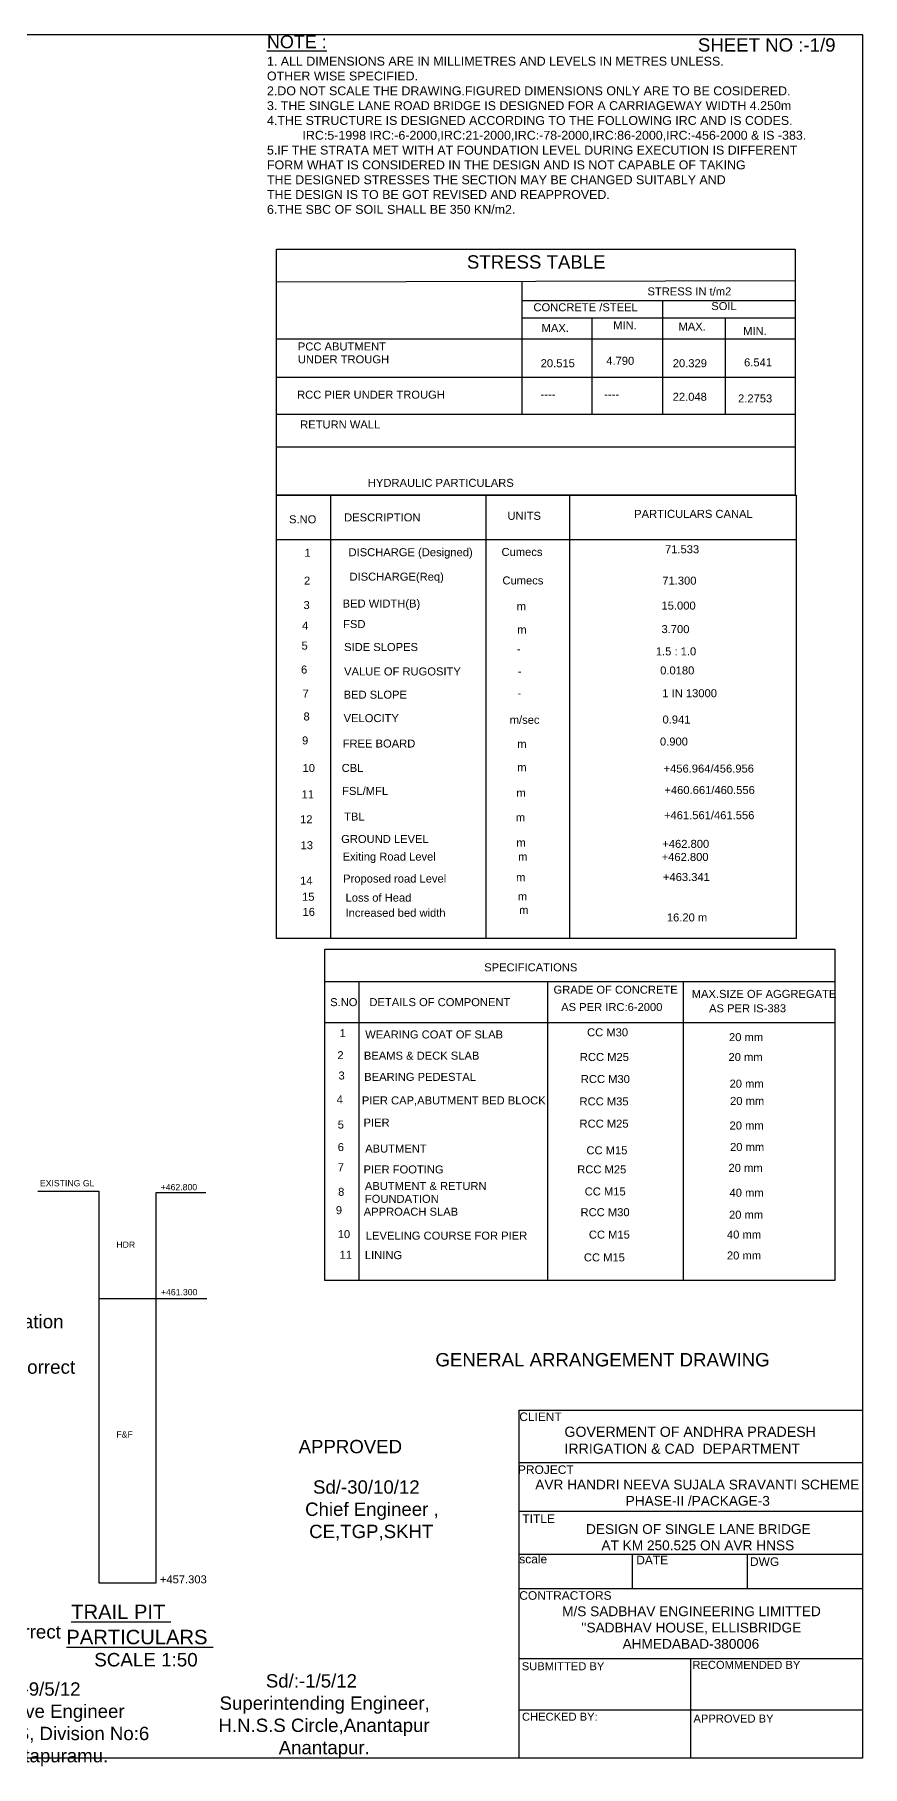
# Model space of a CAD drawing. Header units: inches. Extents: x -29196 to 101196, y -71293 to 26114.
# Drawn here: x 54629 to 101196, y -71293 to 26114 of the extents above; entities that cross this region are included whole.
import ezdxf
from ezdxf.enums import TextEntityAlignment as Align

# ---------------------------------------------------------------- set-up
doc = ezdxf.new("R2010")
doc.units = ezdxf.units.IN
doc.header["$LTSCALE"] = 15
doc.header["$MEASUREMENT"] = 0
doc.layers.get('0').update_dxf_attribs({"color": 50})
for name, color, linetype in [('TEXT', 7, 'Continuous'), ('text1', 7, 'Continuous'), ('text2', 7, 'Continuous')]:
    doc.layers.add(name, color=color, linetype=linetype)
doc.styles.get("Standard").update_dxf_attribs({"font": 'arial.ttf', "height": 450})

msp = doc.modelspace()

# ---------------------------------------------------------------- linework, layer by layer
at = {"color": 0}
for points in [[(54806.6, -38947), (58240.1, -38947), (58240.1, -60972.7), (61467.2, -60972.7), (61467.2, -39005.7), (64270, -39005.7)], [(58240.1, -44969.4), (64308.3, -44969.4)]]:
    msp.add_lwpolyline(points, dxfattribs=at)
at = {"layer": 'TEXT', "color": 0}
for points in [[(68227.4, 14043.6), (97414.6, 14043.6), (97414.6, 204.7), (68227.4, 204.7)], [(101196.1, -70836.3), (81894.5, -70836.3), (81894.5, -51262.1), (101196.1, -51262.1)]]:
    msp.add_lwpolyline(points, close=True, dxfattribs=at)
for points in [[(68227.4, 12207.6), (97414.6, 12287.6)], [(82043.4, 12245.5), (82043.4, 4765.8)], [(82043.4, 11167.4), (97414.6, 11167.4)], [(89969.4, 4765.8), (89969.4, 11167.4)], [(97414.6, 10158.2), (82043.4, 10158.2)], [(85969.3, 10158.2), (85969.3, 4765.8)], [(93497.1, 4765.8), (93497.1, 10158.2)], [(68227.4, 9006.8), (97414.6, 9006.8)], [(68227.4, 6846.3), (97414.6, 6846.3)], [(68227.4, 4765.8), (97414.6, 4765.8)], [(68227.4, 2925.4), (97414.6, 2925.4)], [(101196.1, -54221.3), (81894.5, -54221.3)], [(101196.1, -56954.7), (81894.5, -56954.7)], [(101196.1, -59372.7), (81894.5, -59372.7)], [(88267.1, -61307.1), (88267.1, -59372.7)], [(94726.4, -61307.1), (94726.4, -59372.7)], [(101196.1, -61307.1), (81894.5, -61307.1)], [(101196.1, -65249.9), (81894.5, -65249.9)], [(91545.3, -70836.3), (91545.3, -65249.9)], [(101196.1, -68130.5), (81894.5, -68130.5)]]:
    msp.add_lwpolyline(points, dxfattribs=at)
at = {"layer": 'TEXT'}
for points in [[(68227.4, 204.7), (97467.4, 204.7), (97467.4, -24733.7), (68227.4, -24733.7)], [(70951.6, -25330), (99656.1, -25330), (99656.1, -43959.9), (70951.6, -43959.9)]]:
    msp.add_lwpolyline(points, close=True, dxfattribs=at)
for points in [[(71282.2, 204.7), (71282.2, -24733.7)], [(80023.4, -24733.7), (80023.4, 204.7)], [(84713, 204.7), (84713, -24733.7)], [(68227.4, -2288.2), (97467.4, -2288.2)], [(70951.6, -27154), (99656.1, -27154)], [(72862.1, -27154), (72862.1, -43959.9)], [(83490.2, -27154), (83490.2, -43959.9)], [(91135.8, -43959.9), (91135.8, -27154)], [(99656.1, -29466.6), (70951.6, -29466.6)]]:
    msp.add_lwpolyline(points, dxfattribs=at)
at = {"layer": 'text2', "color": 0}
msp.add_lwpolyline([(-29195.8, 26114.5), (101196.1, 26114.5), (101196.1, -70836.3), (-29195.8, -70836.3)], close=True, dxfattribs=at)

# ---------------------------------------------------------------- texts
at = {"layer": 'TEXT', "color": 0}
for s, height, p in [('SHEET NO :-1/9', 750, (91944.3, 25158.9)), ('STRESS TABLE ', 750, (78947.9, 12952.9)), ('STRESS IN t/m2', 450, (89106.5, 11446.4)), ('CONCRETE /STEEL', 450, (82691.9, 10553.8)), ('SOIL', 450, (92696.2, 10621.5)), ('MAX.', 450, (83149, 9386.4)), ('MIN.', 450, (87177.8, 9538.6)), ('MAX.', 450, (90851.1, 9471)), ('PCC ABUTMENT ', 450, (69438.6, 8348.7)), ('MIN.', 450, (94490.5, 9217.2)), ('UNDER TROUGH', 450, (69438.6, 7625.8)), ('20.515', 450, (83098.2, 7406.8)), ('4.790', 450, (86788.4, 7542.1)), ('20.329', 450, (90529.5, 7406.8)), ('6.541', 450, (94541.3, 7457.5)), ('RCC PIER UNDER TROUGH', 450, (69395.4, 5638.8)), ('----', 450, (83094.1, 5659.7)), ('----', 450, (86675.5, 5659.7)), ('22.048', 450, (90524.2, 5520.8)), ('2.2753', 450, (94202.8, 5427.2)), ('RETURN WALL ', 450, (69567.8, 3960.6)), ('GENERAL ARRANGEMENT DRAWING ', 750, (77176.7, -48794.8)), ('CLIENT ', 481.26, (81894.5, -51870.6)), ('APPROVED', 750, (69479.1, -53679.2)), ('PROJECT', 481.26, (81820.1, -54844)), ('TITLE  ', 481.26, (82069.8, -57601.8)), ('scale ', 481.26, (81894.5, -59872.6)), ('DATE', 481.26, (88475, -59929.2)), ('DWG', 481.26, (94874.2, -60018.1)), ('+457.303', 450, (61674.7, -60998.5)), ('CONTRACTORS', 481.262, (81894.5, -61922)), ('SCALE 1:50', 756.95, (57983.9, -65672.5)), ('SUBMITTED BY', 450, (82035.5, -65886.4)), ('RECOMMENDED BY ', 450, (91631.2, -65808.6)), ('CHECKED BY:', 450, (82045.3, -68724.2)), ('APPROVED BY ', 450, (91693.9, -68830))]:
    msp.add_text(s, height=height, dxfattribs=at).set_placement(p)
at = {"layer": 'TEXT'}
for s, p in [('HYDRAULIC PARTICULARS ', (73376.5, 678.7)), ('S.NO ', (68941.2, -1373.2)), ('DESCRIPTION ', (72040.5, -1264.2)), ('UNITS ', (81229.5, -1177)), ('PARTICULARS CANAL', (88356.1, -1067.2)), ('1', (69810.3, -3255.9)), ('DISCHARGE (Designed)', (72287.6, -3224.3)), ('Cumecs ', (80895.1, -3207.7)), ('71.533', (90091.6, -3056.9)), ('2', (69782.8, -4822.5)), ('DISCHARGE(Req)', (72342.6, -4598.5)), ('Cumecs ', (80946.4, -4811.3)), ('71.300', (89940.6, -4822.5)), ('3', (69755.3, -6196.7)), ('BED WIDTH(B)', (71957.4, -6110.1)), ('15.000', (89895.2, -6226)), ('FSD', (71984.9, -7264.4)), ('m', (81749.1, -6261.4)), ('4', (69672.8, -7351)), ('m', (81783.2, -7575)), ('3.700', (89895, -7549)), ('5', (69645.2, -8477.8)), ('SIDE SLOPES ', (72039.9, -8556.2)), ('-', (81749.1, -8666.8)), ('1.5 : 1.0', (89577.7, -8801.5)), ('6', (69617.7, -9824.5)), ('VALUE OF RUGOSITY', (72039.9, -9930.3)), ('-', (81817.5, -9920.6)), ('0.0180', (89819.4, -9873)), ('1 IN 13000', (89940.3, -11155.7)), ('7', (69700.3, -11171.2)), ('BED SLOPE ', (72012.4, -11236.4)), ('-', (81800.4, -11148.9)), ('8', (69755.3, -12463)), ('VELOCITY ', (72012.4, -12555.6)), ('m/sec', (81356.4, -12650.2)), ('0.941', (89951.7, -12634.9)), ('9', (69672.8, -13809.7)), ('FREE BOARD', (71957.4, -13984.8)), ('0.900', (89808.9, -13871.3)), ('m', (81782.6, -14007)), ('10', (69700.7, -15360.9)), ('CBL', (71902.3, -15359)), ('m', (81782.6, -15320.6)), ('+456.964/456.956', (90011.2, -15393.2)), ('11', (69645.6, -16845)), ('FSL/MFL', (71929.8, -16650.7)), ('m', (81731.4, -16758.2)), ('+460.661/460.556', (90059.1, -16601.1)), ('12', (69563.1, -18246.7)), ('TBL', (72039.3, -18090.5)), ('m', (81697.3, -18140)), ('+461.561/461.556', (90035.2, -18015.9)), ('13', (69590.6, -19703.3)), ('GROUND LEVEL', (71874.3, -19354.7)), ('m', (81731.4, -19556)), ('+462.800', (89939.8, -19627.6)), ('Exiting Road Level', (71956.8, -20344.2)), ('m', (81834, -20348.5)), ('+462.800', (89904.1, -20364.7)), ('14', (69563, -21695.5)), ('Proposed road Level', (71984.3, -21580.9)), ('m', (81714.5, -21508.6)), ('+463.341', (89975.5, -21494.2)), ('15', (69673.1, -22602.5)), ('Loss of Head', (72121.9, -22652.8)), ('m', (81816.9, -22583.3)), ('16', (69700.6, -23454.5)), ('Increased bed width', (72121.9, -23504.8)), ('m', (81885.2, -23351)), ('16.20 m', (90196.9, -23766.9)), ('SPECIFICATIONS ', (79921.3, -26572.6)), ('S.NO', (71253.8, -28531)), ('DETAILS OF COMPONENT ', (73462.9, -28531)), ('GRADE OF CONCRETE ', (83821.5, -27830.1)), ('MAX.SIZE OF AGGREGATE', (91593.9, -28068.3)), ('AS PER IRC:6-2000', (84250.6, -28806.5)), ('AS PER IS-383', (92571.4, -28878)), ('1', (71787.3, -30270.1)), ('WEARING COAT OF SLAB', (73226.7, -30349.3)), ('CC M30', (85709.8, -30228.7)), ('20 mm ', (93694, -30500.8)), ('2', (71660.7, -31513)), ('BEAMS & DECK SLAB', (73152, -31541.9)), ('RCC M25', (85302.2, -31616.7)), ('20 mm ', (93664.5, -31618.4)), ('3', (71724, -32658.2)), ('BEARING PEDESTAL ', (73170.7, -32734.5)), ('RCC M30', (85357.8, -32856.7)), ('20 mm ', (93723.4, -33118.2)), ('4', (71618.6, -34006.5)), ('PIER CAP,ABUTMENT BED BLOCK ', (73040.1, -34057.6)), ('RCC M35', (85283.7, -34115.2)), ('20 mm ', (93752.9, -34088.7)), ('5', (71681.8, -35417.9)), ('PIER ', (73133.4, -35306.2)), ('RCC M25', (85284, -35365.6)), ('20 mm ', (93723.4, -35471)), ('6', (71681.8, -36681.9)), ('ABUTMENT ', (73226.6, -36767.5)), ('CC M15', (85673, -36864.7)), ('20 mm ', (93752.9, -36676.7)), ('7', (71681.8, -37819.5)), ('PIER FOOTING ', (73133.3, -37941.5)), ('RCC M25', (85154.3, -37938.1)), ('20 mm ', (93664.5, -37853.1)), ('8', (71702.4, -39200.7)), ('ABUTMENT & RETURN ', (73207.9, -38873.2)), ('CC M15 ', (85575.6, -39180.7)), ('40 mm', (93723, -39252.3)), ('9', (71575.8, -40232.9)), ('APPROACH SLAB ', (73143.1, -40318)), ('FOUNDATION ', (73207.9, -39596.1)), ('RCC M30', (85342.1, -40347.2)), ('20 mm ', (93693.6, -40487.5)), ('10', (71681.3, -41581.2)), ('LEVELING COURSE FOR PIER ', (73261, -41664.9)), ('CC M15', (85809.2, -41607)), ('40 mm ', (93575.8, -41605)), ('11', (71786.7, -42739.8)), ('LINING ', (73208.6, -42763.4)), ('CC M15', (85528.9, -42890.2)), ('20 mm ', (93575.8, -42781.4))]:
    msp.add_text(s, height=450, dxfattribs=at).set_placement(p)
at = {"layer": 'TEXT', "color": 0, "attachment_point": 1}
for s, insert, char_height, width in [('\\pi-0.37288;{\\H1.0389x;GOVERMENT OF ANDHRA PRADESH \\P\\pi435.19;IRRIGATION & CAD  DEPARTMENT} ', (84434.8, -52187.2), 550, 14040.526), ('^I  Sd/-30/10/12 \\P\\pi3137.4;Chief Engineer ,                          \\P\\pi3365;CE,TGP,SKHT', (66709, -55203.6), 750, 13642.757), ('\\pi355.48;AVR HANDRI NEEVA SUJALA SRAVANTI SCHEME\\P\\pi5441.1;PHASE-II /PACKAGE-3', (82438.3, -55165.1), 550, 18900.72), ('\\pi3181.6;DESIGN OF SINGLE LANE BRIDGE  \\P\\pi4047.3;AT KM 250.525 ON AVR HNSS', (82468.2, -57668.8), 550, 18900.72), ("\\pi2220.3;M/S SADBHAV ENGINEERING LIMITTED \\P\\pi3299.3;''SADBHAV HOUSE, ELLISBRIDGE  \\P\\pi5624.6;AHMEDABAD-380006", (82081.7, -62294.7), 550, 18900.72), ('^I  Sd/:-1/5/12 \\P\\pi978.95;Superintending Engineer, \\P\\pi916.54;H.N.S.S Circle,Anantapur \\P\\pi4303.8;Anantapur.', (64055.7, -66108.3), 750, 13642.757), ('^I^I  Sd/:-9/5/12 \\P\\pi5158.9;Executive Engineer  \\P\\pi3752.6;AVRHNSS, Division No:6 \\P\\pi6101.8;Anantapuramu.', (45505.5, -66566.1), 750, 19276.944)]:
    msp.add_mtext(s, dxfattribs=dict(at, insert=insert, char_height=char_height, width=width))
at = {"layer": 'text1', "color": 0}
for s, height, p in [('EXISTING GL', 350, (54924.8, -38664.5)), ('+462.800', 350, (61720.6, -38888.5)), ('HDR ', 350, (59226.4, -42123.1)), ('+461.300', 350, (61735.2, -44791.8)), ('F&F', 350, (59227, -52796)), ('%%UTRAIL PIT ', 811.977, (56688.7, -63004.3)), ('excavation and fund to be correct ', 756.946, (40474.6, -64099.8)), ('%%UPARTICULARS ', 811.977, (56412.9, -64423.8))]:
    msp.add_text(s, height=height, dxfattribs=at).set_placement(p)
for s, p in [('Certified that the classification ', (56552.3, -46652.5)), ('excavation and found to be correct ', (57204.6, -49209.4))]:
    msp.add_text(s, height=756.946, dxfattribs=at).set_placement(p, align=Align.RIGHT)
at = {"layer": 'text1', "color": 0, "insert": (67699.6, 26074.6), "char_height": 500, "width": 31576.297, "attachment_point": 1}
msp.add_mtext('{\\H1.4444x;\\LNOTE :\\P}1. ALL DIMENSIONS ARE IN MILLIMETRES AND LEVELS IN METRES UNLESS.\\POTHER WISE SPECIFIED.\\P2.DO NOT SCALE THE DRAWING.FIGURED DIMENSIONS ONLY ARE TO BE COSIDERED.\\P3. THE SINGLE LANE ROAD BRIDGE IS DESIGNED FOR A CARRIAGEWAY WIDTH 4.250m\\P4.THE STRUCTURE IS DESIGNED ACCORDING TO THE FOLLOWING IRC AND IS CODES.\\P^IIRC:5-1998 IRC:-6-2000,IRC:21-2000,IRC:-78-2000,IRC:86-2000,IRC:-456-2000 & IS -383.\\P5.IF THE STRATA MET WITH AT FOUNDATION LEVEL DURING EXECUTION IS DIFFERENT FORM WHAT IS CONSIDERED IN THE DESIGN AND IS NOT CAPABLE OF TAKING \\PTHE DESIGNED STRESSES THE SECTION MAY BE CHANGED SUITABLY AND\\PTHE DESIGN IS TO BE GOT REVISED AND REAPPROVED.\\P6.THE SBC OF SOIL SHALL BE 350 KN/m2.      \\P\\P ', dxfattribs=at)

doc.saveas('drawing.dxf')
